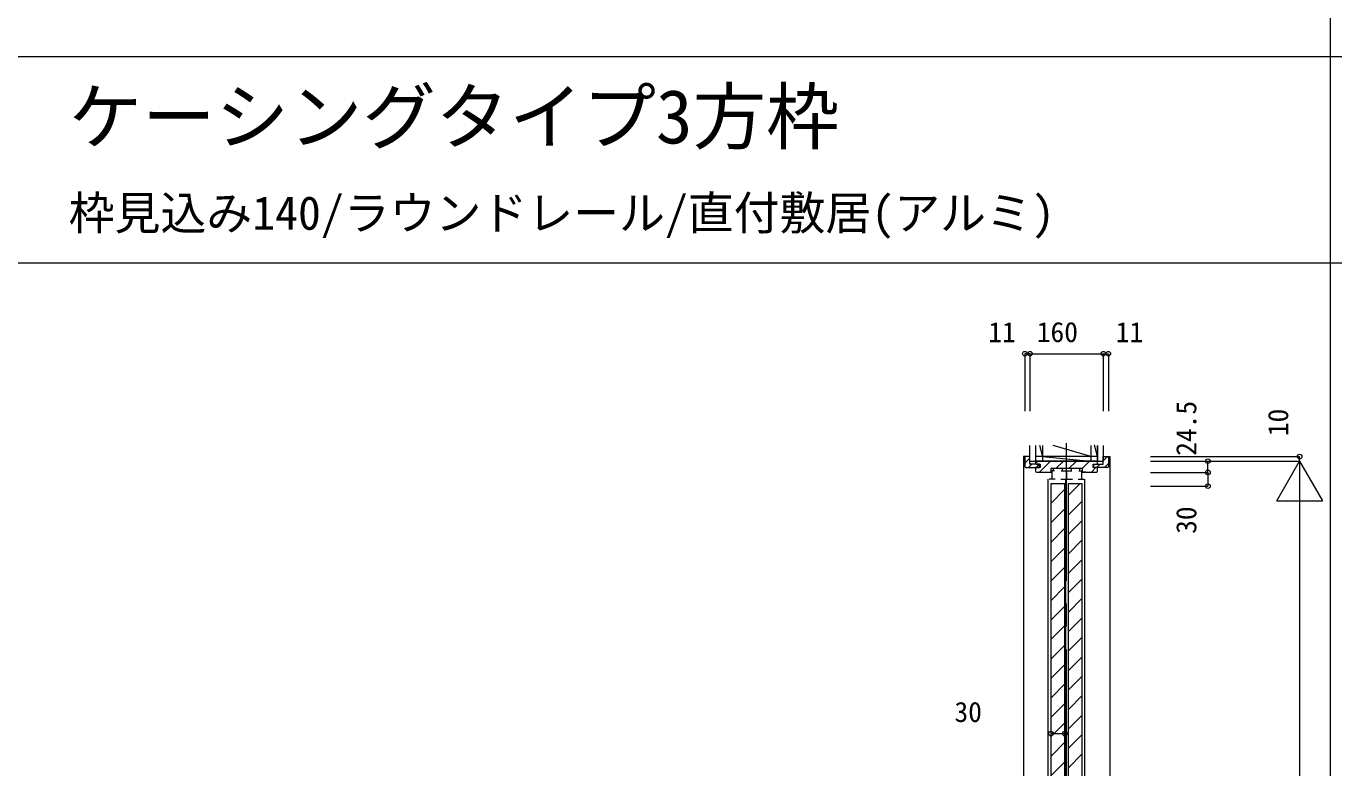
# Model space of a CAD drawing. Units: millimetres, scale not verified. Extents: x -14341 to 14341, y -10000 to 10000.
# Drawn here: x -11483 to -8633, y -8304 to -6687 of the extents above; entities that cross this region are included whole.
import ezdxf
from ezdxf.enums import TextEntityAlignment as Align

# ---------------------------------------------------------------- set-up
doc = ezdxf.new("R2010")
doc.units = ezdxf.units.MM
doc.header["$LTSCALE"] = 50
doc.linetypes.add('CHAIN2', pattern=[12, 9, -1, 1, -1])
for name, color, linetype, lineweight in [('0-0_0', 7, 'Continuous', 9), ('0-2_YKK_ZWAK', 7, 'Continuous', 9), ('0-4_YKK_12', 4, 'Continuous', 18), ('0-6_YKK_D', 2, 'Continuous', 18)]:
    doc.layers.add(name, color=color, linetype=linetype, lineweight=lineweight)
doc.layers.add('0-1_USER1', color=7, linetype='Continuous')
doc.styles.add('ＭＳ ゴシック', font='')
doc.styles.get('ＭＳ ゴシック').set_extended_font_data('MS Gothic')

msp = doc.modelspace()

# ---------------------------------------------------------------- linework, layer by layer
at = {"layer": '0-0_0'}
for p, q in [((-8640.51, -10000), (-8640.51, 9500)), ((-14340.51, -6752.5), (14159.49, -6752.5)), ((-14340.51, -7202.5), (14159.49, -7202.5))]:
    msp.add_line(p, q, dxfattribs=at)
at = {"layer": '0-2_YKK_ZWAK'}
for p, q in [((-9295.63, -7635), (-9295.63, -7600.63)), ((-9283.13, -7600.63), (-9283.13, -7635)), ((-9283.13, -7600.82), (-9283.13, -7635)), ((-9274.77, -7600.22), (-9268.13, -7625)), ((-9268.13, -7600.63), (-9268.13, -7635)), ((-9163.13, -7625), (-9244.86, -7600.82)), ((-9163.13, -7600.82), (-9163.13, -7635)), ((-9148.13, -7625), (-9154.97, -7599.45)), ((-9148.13, -7635), (-9148.13, -7600.63)), ((-9148.13, -7600.82), (-9148.13, -7635)), ((-9135.63, -7600.63), (-9135.63, -7635)), ((-9295.63, -7635), (-9148.13, -7635)), ((-9148.13, -7625), (-9283.13, -7625)), ((-9268.13, -7625), (-9164.55, -7635)), ((-9148.13, -7635), (-9135.63, -7635))]:
    msp.add_line(p, q, dxfattribs=at)
at = {"layer": '0-2_YKK_ZWAK', "linetype": 'CHAIN2'}
msp.add_line((-9215.63, -9695.66), (-9215.63, -7595.45), dxfattribs=at)
at = {"layer": '0-4_YKK_12'}
for p, q in [((-9306.63, -7627), (-9306.63, -7647)), ((-9306.63, -7639.68), (-9295.63, -7628.68)), ((-9283.13, -7638.97), (-9279.16, -7635)), ((-9274.87, -7659), (-9250.87, -7635)), ((-9238.19, -7650.6), (-9222.59, -7635)), ((-9209.91, -7650.6), (-9194.31, -7635)), ((-9182.03, -7651.01), (-9166.02, -7635)), ((-9135.63, -7634.44), (-9126.23, -7625.04)), ((-9124.63, -7627), (-9124.63, -7647)), ((-9298.98, -7649), (-9291.48, -7641.5)), ((-9282.01, -7649), (-9274.63, -7641.62)), ((-9257.43, -7659.2), (-9247.73, -7659.2)), ((-9244.03, -7650.6), (-9225.23, -7650.6)), ((-9244.03, -7655.7), (-9244.03, -7650.6)), ((-9227.23, -7655.7), (-9204.03, -7655.7)), ((-9225.23, -7650.6), (-9225.23, -7655.7)), ((-9215.63, -7655.7), (-9215.63, -7674.2)), ((-9206.03, -7650.6), (-9206.03, -7655.7)), ((-9173.83, -7659.2), (-9183.53, -7659.2)), ((-9161.74, -7659), (-9151.74, -7649)), ((-9150.19, -7649), (-9142.69, -7641.5)), ((-9133.22, -7649), (-9124.63, -7640.41)), ((-9255.63, -9666.27), (-9255.63, -7674.38)), ((-9240.83, -7674.2), (-9253.43, -7674.2)), ((-9249.63, -7684.01), (-9219.63, -7684.01)), ((-9249.63, -9659), (-9249.63, -7684.01)), ((-9228.43, -7674.2), (-9202.83, -7674.2)), ((-9219.63, -9659), (-9219.63, -7684.01)), ((-9217.63, -9665), (-9217.63, -7674.38)), ((-9211.63, -7684.01), (-9181.63, -7684.01)), ((-9211.63, -9659), (-9211.63, -7684.01)), ((-9211.63, -7709.42), (-9186.22, -7684.01)), ((-9190.43, -7674.2), (-9177.83, -7674.2)), ((-9181.63, -9659), (-9181.63, -7684.01)), ((-9175.63, -9666.27), (-9175.63, -7674.38)), ((-9249.63, -7726.39), (-9219.63, -7696.39)), ((-9211.63, -7751.84), (-9181.63, -7721.84)), ((-9249.63, -7768.81), (-9219.63, -7738.81)), ((-9211.63, -7794.27), (-9181.63, -7764.27)), ((-9249.63, -7811.24), (-9219.63, -7781.24)), ((-9211.63, -7836.69), (-9181.63, -7806.69)), ((-9249.63, -7853.66), (-9219.63, -7823.66)), ((-9211.63, -7879.12), (-9181.63, -7849.12)), ((-9249.63, -7896.09), (-9219.63, -7866.09)), ((-9211.63, -7921.55), (-9181.63, -7891.55)), ((-9249.63, -7938.52), (-9219.63, -7908.52)), ((-9249.63, -7980.94), (-9219.63, -7950.94)), ((-9211.63, -7963.97), (-9181.63, -7933.97)), ((-9211.63, -8006.4), (-9181.63, -7976.4)), ((-9249.63, -8023.37), (-9219.63, -7993.37)), ((-9249.63, -8065.8), (-9219.63, -8035.8)), ((-9211.63, -8048.83), (-9181.63, -8018.83)), ((-9211.63, -8091.25), (-9181.63, -8061.25)), ((-9249.63, -8108.22), (-9219.63, -8078.22)), ((-9249.63, -8150.65), (-9219.63, -8120.65)), ((-9211.63, -8133.68), (-9181.63, -8103.68)), ((-9211.63, -8176.11), (-9181.63, -8146.11)), ((-9249.63, -8193.08), (-9219.63, -8163.08)), ((-9249.63, -8235.5), (-9219.63, -8205.5)), ((-9211.63, -8218.53), (-9181.63, -8188.53)), ((-9211.63, -8260.96), (-9181.63, -8230.96)), ((-9249.63, -8277.93), (-9219.63, -8247.93)), ((-9249.63, -8320.36), (-9219.63, -8290.36)), ((-9211.63, -8303.38), (-9181.63, -8273.38))]:
    msp.add_line(p, q, dxfattribs=at)
for points in [[(-9304.63, -7625), (-9309.63, -7625), (-9309.63, -9668)], [(-9304.63, -7649), (-9274.63, -7649), (-9274.63, -7641.5), (-9295.63, -7641.5), (-9295.63, -7625), (-9304.63, -7625)], [(-9148.13, -7635), (-9283.13, -7635), (-9283.13, -7640.3), (-9282.13, -7641.3), (-9273.63, -7641.3), (-9273.63, -7649), (-9276.13, -7649), (-9283.13, -7649), (-9283.13, -7657)], [(-9148.13, -7657), (-9148.13, -7649), (-9155.13, -7649), (-9157.63, -7649), (-9157.63, -7641.3), (-9149.13, -7641.3), (-9148.13, -7640.3), (-9148.13, -7635)], [(-9126.63, -7649), (-9156.63, -7649), (-9156.63, -7641.5), (-9135.63, -7641.5), (-9135.63, -7625), (-9126.63, -7625)], [(-9126.63, -7625), (-9121.63, -7625), (-9121.63, -9668)], [(-9281.13, -7659), (-9249.73, -7659), (-9249.23, -7658.5), (-9249.23, -7650.6), (-9224.23, -7650.6), (-9207.03, -7650.6), (-9182.03, -7650.6), (-9182.03, -7658.5), (-9181.53, -7659), (-9150.13, -7659)], [(-9242.03, -7655.7), (-9247.73, -7655.7), (-9247.73, -7674.2)], [(-9206.03, -7650.6), (-9187.23, -7650.6), (-9187.23, -7655.7)], [(-9189.23, -7655.7), (-9183.53, -7655.7), (-9183.53, -7674.2)]]:
    msp.add_lwpolyline(points, dxfattribs=at)
for centre, start, end in [((-9304.63, -7627), 90.00001, 179.99999), ((-9126.63, -7627), 0.00001, 89.99999), ((-9304.63, -7647), 180, 269.99998), ((-9281.13, -7657), 180.00001, 269.99999), ((-9150.13, -7657), 270.00001, 359.99999), ((-9126.63, -7647), 270.00002, 0)]:
    msp.add_arc(centre, 2, start, end, dxfattribs=at)
at = {"layer": '0-6_YKK_D'}
for p, q in [((-9306.63, -7400.63), (-9306.63, -7525.63)), ((-9295.63, -7400.63), (-9306.63, -7400.63)), ((-9295.63, -7400.63), (-9295.63, -7525.63)), ((-9295.63, -7400.63), (-9135.63, -7400.63)), ((-9135.63, -7400.63), (-9135.63, -7525.63)), ((-9135.63, -7400.63), (-9124.63, -7400.63)), ((-9124.63, -7400.63), (-9124.63, -7525.63)), ((-9032.74, -7625), (-8707.74, -7625)), ((-9032.74, -7635), (-8707.74, -7635)), ((-8757.74, -7721.6), (-8707.74, -7635)), ((-8707.74, -7635), (-8707.74, -7625)), ((-8707.74, -7635), (-8657.74, -7721.6)), ((-8707.74, -7635), (-8707.74, -9668)), ((-8907.74, -7659.5), (-8907.74, -7689.5)), ((-9032.74, -7689.5), (-8907.74, -7689.5)), ((-8757.74, -7721.6), (-8657.74, -7721.6)), ((-9249.63, -8228.89), (-9219.63, -8228.89))]:
    msp.add_line(p, q, dxfattribs=at)
msp.add_lwpolyline([(-9032.74, -7659.5), (-8907.74, -7659.5), (-8907.74, -7635)], dxfattribs=at)
for centre in [(-9306.63, -7400.63), (-9295.63, -7400.63), (-9135.63, -7400.63), (-9124.63, -7400.63), (-8907.74, -7635), (-8707.74, -7625), (-8907.74, -7659.5), (-8907.74, -7689.5), (-9249.63, -8228.89), (-9219.63, -8228.89)]:
    msp.add_circle(centre, 5, dxfattribs=at)

# ---------------------------------------------------------------- texts
at = {"layer": '0-1_USER1', "style": 'ＭＳ ゴシック'}
for s, height, p in [('ケーシングタイプ3方枠', 117.3, (-11390.51, -6977.5)), ('枠見込み140/ラウンドレール/直付敷居(アルミ)', 73.31, (-11390.51, -7152.5))]:
    msp.add_text(s, height=height, dxfattribs=at).set_placement(p, align=Align.BOTTOM_LEFT)
at = {"layer": '0-6_YKK_D', "style": 'ＭＳ ゴシック'}
for s, p in [('11', (-9386.21, -7388.89)), ('160', (-9280.63, -7388.63)), ('11', (-9108.59, -7388.79)), ('30', (-9460.05, -8216.89))]:
    msp.add_text(s, height=43.99, dxfattribs=at).set_placement(p, align=Align.BOTTOM_LEFT)
for s, p in [('24.5', (-8919.74, -7623.25)), ('10', (-8719.56, -7580.43)), ('30', (-8919.74, -7793.47))]:
    msp.add_text(s, height=43.99, rotation=90, dxfattribs=at).set_placement(p, align=Align.BOTTOM_LEFT)

doc.saveas('drawing.dxf')
